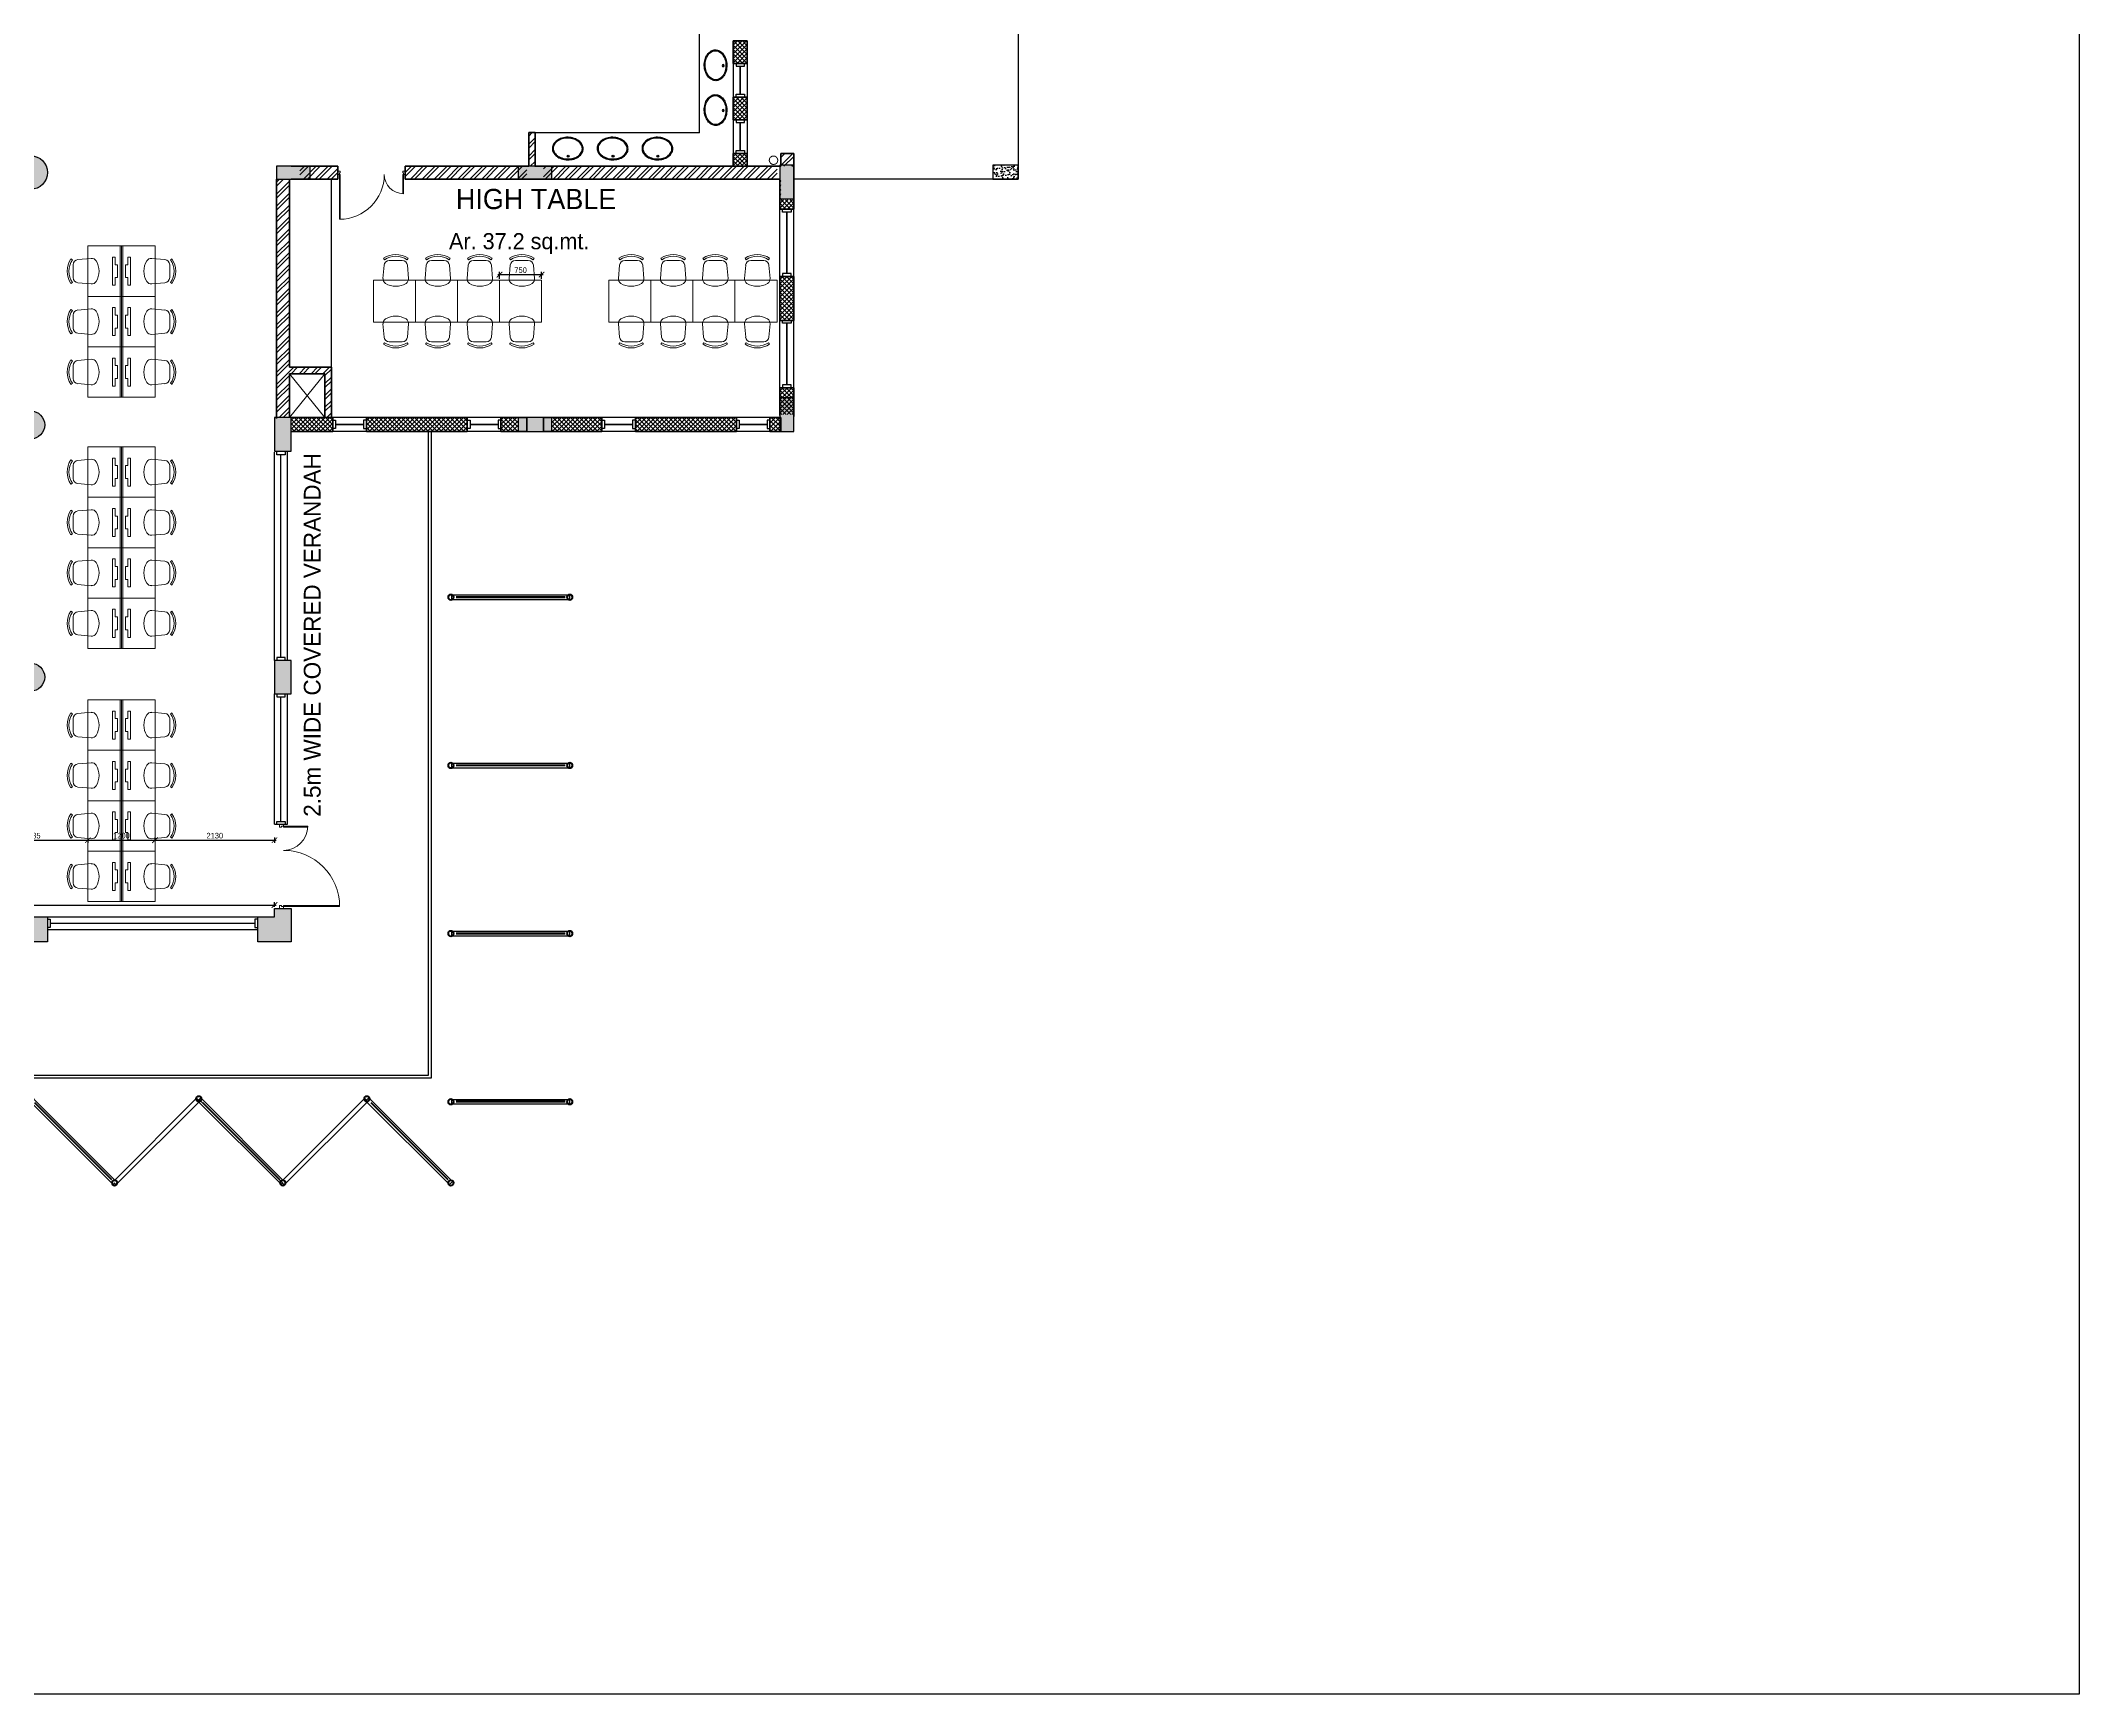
# Model space of a CAD drawing. Header units: millimetres. Extents: x -276609 to 1081398, y -453808 to 472098.
# Drawn here: x 70005 to 106372, y -84802 to -55300 of the extents above; entities that cross this region are included whole.
import ezdxf

# ---------------------------------------------------------------- set-up
doc = ezdxf.new("R2010")
doc.units = ezdxf.units.MM
doc.header["$MEASUREMENT"] = 0
doc.linetypes.add('ACAD_ISO10W100', pattern=[18, 12, -3, 0, -3])
doc.linetypes.add('HIDDEN', pattern=[0.375, 0.25, -0.125])
for name, color, linetype, lineweight in [('A-BEAM-1-8', 8, 'HIDDEN', 9), ('A-Detail Lines', 241, 'Continuous', 25), ('A-Door', 4, 'Continuous', 9), ('A-DOOR-1-2', 3, 'Continuous', 5), ('A-Wall Sec', 1, 'Continuous', 20), ('A-WIN', 5, 'Continuous', 25), ('frntr', 42, 'Continuous', 13), ('PLUMBING', 3, 'ACAD_ISO10W100', 18), ('S-Concrete', 40, 'Continuous', 25), ('SHADE SCREEN', 171, 'Continuous', 15)]:
    doc.layers.add(name, color=color, linetype=linetype, lineweight=lineweight)
for name, color, linetype in [('A-Elevation', 4, 'Continuous'), ('A-Railing', 4, 'Continuous'), ('A-Sanitory', 181, 'Continuous'), ('A-Wall Patt', 8, 'Continuous'), ('A-Window', 4, 'Continuous'), ('AREA', 7, 'Continuous'), ('Dimension', 7, 'Continuous'), ('S-Conc Patt', 9, 'Continuous'), ('SHADING COLUMNS', 210, 'Continuous'), ('text', 252, 'Continuous')]:
    doc.layers.add(name, color=color, linetype=linetype)
doc.layers.add('I-Furniture', color=7, linetype='Continuous', lineweight=20, true_color=0xb35900)
doc.styles.get("Standard").update_dxf_attribs({"font": ''})
doc.styles.get('Standard').set_extended_font_data('Gill Sans MT')
doc.dimstyles.new('IIITD_WD_M @ 100', dxfattribs={"dimscale": 100, "dimtxt": 1, "dimasz": 1, "dimexe": 0.5, "dimexo": 0.25, "dimgap": 0.3, "dimtad": 1, "dimdec": 0, "dimrnd": 1, "dimzin": 0, "dimdsep": 46, "dimtxsty": 'Standard', "dimblk": 'ARCHTICK', "dimcen": 0.2, "dimdle": 0.3, "dimclrd": 256, "dimclre": 256, "dimclrt": 256, "dimadec": 0, "dimazin": 0, "dimtfac": 1, "dimtdec": 0, "dimtofl": 0, "dimtmove": 0, "dimatfit": 0, "dimfxl": 0.5, "dimfxlon": 1, "dimtolj": 1, "dimtzin": 0, "dimlwd": -1, "dimlwe": -1, "dimarcsym": 0})
pattern_1 = [(45, (-428981.34, -139722.53), (-106.066017, 106.066017), []), (45, (-428910.63, -139722.53), (-106.066017, 106.066017), [])]

# ---------------------------------------------------------------- blocks, each defined once
blk = doc.blocks.new('Round Bar - 3_-44-4 First Floor Lvl')
at = {"layer": 'A-WIN'}
for p, q in [((-1035, -37), (-1035, 25)), ((1026, 38), (-1023, 38)), ((1026, 38), (-1023, 38)), ((1027, 38), (1026, 38)), ((1027, 38), (1026, 38)), ((1064, 38), (1038, 38)), ((1064, 38), (1038, 38)), ((1064, 38), (1064, -3)), ((-1027, -38), (-1026, -38)), ((-1027, -38), (-1026, -38)), ((-1026, -38), (1023, -38)), ((-1026, -38), (1023, -38))]:
    blk.add_line(p, q, dxfattribs=at)
blk = doc.blocks.new('Round Bar - 3_-159-4 First Floor Lvl')
at = {"layer": 'A-WIN'}
for p, q in [((-1051, -27), (-1051, 38)), ((-1038, 38), (-1051, 38)), ((-1038, 38), (-1051, 38)), ((-1026, 38), (-1027, 38)), ((-1026, 38), (-1027, 38)), ((1023, 38), (-1026, 38)), ((1023, 38), (-1026, 38)), ((1057, 1), (1057, -38)), ((-1023, -38), (1026, -38)), ((-1023, -38), (1026, -38)), ((1026, -38), (1027, -38)), ((1026, -38), (1027, -38)), ((1038, -38), (1057, -38)), ((1038, -38), (1057, -38))]:
    blk.add_line(p, q, dxfattribs=at)
blk = doc.blocks.new('Round Bar - 3_-160-4 First Floor Lvl')
at = {"layer": 'A-WIN'}
for p, q in [((-1051, -27), (-1051, 38)), ((-1038, 38), (-1051, 38)), ((-1038, 38), (-1051, 38)), ((-1026, 38), (-1027, 38)), ((-1026, 38), (-1027, 38)), ((1026, 38), (-1026, 38)), ((1026, 38), (-1026, 38)), ((1028, 38), (1026, 38)), ((1028, 38), (1026, 38)), ((1057, 38), (1038, 38)), ((1057, 38), (1038, 38)), ((1057, -38), (1057, 38)), ((-1023, -38), (1026, -38)), ((-1023, -38), (1026, -38)), ((1026, -38), (1027, -38)), ((1026, -38), (1027, -38)), ((1038, -38), (1057, -38)), ((1038, -38), (1057, -38))]:
    blk.add_line(p, q, dxfattribs=at)
blk = doc.blocks.new('Round Bar - 3_-171-4 First Floor Lvl')
at = {"layer": 'A-WIN'}
for p, q in [((-1051, 38), (-1051, -38)), ((-1038, 38), (-1051, 38)), ((-1038, 38), (-1051, 38)), ((-1026, 38), (-1027, 38)), ((-1026, 38), (-1027, 38)), ((1026, 38), (-1026, 38)), ((1026, 38), (-1026, 38)), ((1028, 38), (1026, 38)), ((1028, 38), (1026, 38)), ((1057, 38), (1038, 38)), ((1057, 38), (1038, 38)), ((1057, -38), (1057, 38)), ((-1051, -38), (-1038, -38)), ((-1051, -38), (-1038, -38)), ((-1028, -38), (-1026, -38)), ((-1028, -38), (-1026, -38)), ((-1026, -38), (1026, -38)), ((-1026, -38), (1026, -38)), ((1026, -38), (1027, -38)), ((1026, -38), (1027, -38)), ((1038, -38), (1057, -38)), ((1038, -38), (1057, -38))]:
    blk.add_line(p, q, dxfattribs=at)
blk = doc.blocks.new('basin2')
for points in [[(278, -206, 0.12976), (261, -133, 0.106426), (201, -63, 0.084431), (116, -18, 0.073534), (7, 0, 0.073534), (-102, -14, 0.084431), (-188, -55, 0.106426), (-251, -122, 0.12976), (-272, -195, 0.12976), (-254, -269, 0.106426), (-194, -339, 0.084431), (-109, -383, 0.073534), (-1, -402, 0.073534), (108, -388, 0.084431), (195, -347, 0.106426), (258, -279, 0.12976)], [(263, -201, 0.119977), (247, -140, 0.106426), (192, -75, 0.084431), (111, -33, 0.073534), (7, -15, 0.073534), (-97, -28, 0.084431), (-180, -67, 0.106426), (-238, -130, 0.12976), (-257, -196, 0.009633), (-257, -201, 0.119977), (-240, -262, 0.106426), (-185, -327, 0.084431), (-104, -369, 0.073534), (0, -387, 0.073534), (104, -373, 0.084431), (187, -334, 0.106426), (245, -272, 0.12976), (263, -206, 0.009633)]]:
    blk.add_lwpolyline(points, format="xyb", close=True)
for radius in [17.8, 12.2]:
    blk.add_circle((-4, -64), radius)
blk = doc.blocks.new('w8')
at = {"layer": 'A-Window', "color": 2, "lineweight": 30}
blk.add_line((484324, 139289), (484324, 142939), dxfattribs=at)
at = {"layer": 'A-Window'}
for points in [[(484209, 139239), (484209, 142989)], [(484399, 142989), (484399, 142939), (484249, 142939), (484249, 142989)], [(484439, 139239), (484439, 142989)], [(484399, 139239), (484399, 139289), (484249, 139289), (484249, 139239)]]:
    blk.add_lwpolyline(points, dxfattribs=at)
blk = doc.blocks.new('din w1')
at = {"layer": 'A-Window', "color": 2, "lineweight": 60}
blk.add_line((476279, 163779), (476779, 163779), dxfattribs=at)
at = {"layer": 'A-Window'}
for points in [[(476229, 163904), (476829, 163904)], [(476229, 163704), (476279, 163704), (476279, 163854), (476229, 163854)], [(476229, 163654), (476829, 163654)], [(476829, 163704), (476779, 163704), (476779, 163854), (476829, 163854)]]:
    blk.add_lwpolyline(points, dxfattribs=at)
blk = doc.blocks.new('din w4')
at = {"layer": 'A-Window', "color": 2, "lineweight": 60}
blk.add_line((516605, 148504), (516605, 149604), dxfattribs=at)
at = {"layer": 'A-Window'}
for points in [[(516480, 148454), (516480, 149654)], [(516680, 149654), (516680, 149604), (516530, 149604), (516530, 149654)], [(516730, 148454), (516730, 149654)], [(516680, 148454), (516680, 148504), (516530, 148504), (516530, 148454)]]:
    blk.add_lwpolyline(points, dxfattribs=at)
blk = doc.blocks.new('din v1')
at = {"layer": 'A-Window', "color": 2, "lineweight": 60}
blk.add_line((474051, 158052), (474051, 157552), dxfattribs=at)
at = {"layer": 'A-Window'}
for points in [[(473926, 158102), (473926, 157502)], [(473976, 158102), (473976, 158052), (474126, 158052), (474126, 158102)], [(474176, 158102), (474176, 157502)], [(473976, 157502), (473976, 157552), (474126, 157552), (474126, 157502)]]:
    blk.add_lwpolyline(points, dxfattribs=at)
blk = doc.blocks.new('Big Door Garbage')
at = {"layer": 'A-Door', "color": 5, "lineweight": 18}
for p, q in [((-12550, 128778), (-12500, 128778)), ((-12550, 128703), (-12550, 128778)), ((-12500, 128778), (-12500, 128738)), ((-11100, 128778), (-11100, 128738)), ((-11050, 128778), (-11100, 128778)), ((-11050, 128703), (-11050, 128778)), ((-12550, 128703), (-12515, 128703)), ((-12515, 128738), (-12500, 128738)), ((-12515, 128703), (-12515, 128738)), ((-12515, 128703), (-12515, 128273)), ((-12499, 128703), (-12515, 128703)), ((-12499, 128703), (-12499, 128273)), ((-11101, 128703), (-11101, 127703)), ((-11101, 128703), (-11085, 128703)), ((-11085, 128738), (-11100, 128738)), ((-11085, 128703), (-11085, 128738)), ((-11050, 128703), (-11085, 128703)), ((-11085, 128703), (-11085, 127703))]:
    blk.add_line(p, q, dxfattribs=at)
at = {"layer": 'A-Door', "lineweight": 18}
for centre, radius, start, end in [((-12515, 128703), 430, 270, 0), ((-11085, 128703), 1000, 180, 270)]:
    blk.add_arc(centre, radius, start, end, dxfattribs=at)
blk = doc.blocks.new('ergrthyjty')
at = {"layer": 'S-Conc Patt'}
for points in [[(499106, 82072, 1), (498506, 82072, 1)], [(512421, 82203), (512171, 82203), (512171, 81603), (512421, 81603)], [(503191, 82183), (503191, 81953), (503791, 81953), (503791, 82183)], [(507506, 82183), (507506, 81953), (508106, 81953), (508106, 82183)], [(512421, 78053), (512171, 78053), (512171, 77453), (512421, 77453)], [(499056, 77568, 1), (498556, 77568, 1)], [(503456, 77703), (503156, 77703), (503156, 77103), (503456, 77103)], [(507506, 77703), (507506, 77453), (508106, 77453), (508106, 77703)], [(499056, 73068, 1), (498556, 73068, 1)], [(503456, 73368), (503156, 73368), (503156, 72768), (503456, 72768)], [(499106, 68343), (499106, 68793), (498506, 68793), (498506, 68343)], [(503456, 68943), (503156, 68943), (503156, 68793), (502856, 68793), (502856, 68343), (503456, 68343)]]:
    blk.add_hatch(color=8, dxfattribs=at).paths.add_polyline_path(points)
h = blk.add_hatch(dxfattribs=at)
h.set_pattern_fill('AR-CONC', color=8, scale=20, style=0)
h.set_pattern_definition([(50, (-806698.31, 1146868.39), (143.4520365, -12.550427), [15, -165]), (355, (-806698.31, 1146868.39), (-27.750267, 150.438427), [12, -132]), (100.4514, (-806686.35, 1146867.34), (115.701876, 137.887908), [12.748038, -140.228422]), (46.1842, (-806698.3, 1146908.39), (213.44821, -33.103803), [22.5, -247.5]), (96.6356, (-806680.52, 1146905.63), (186.93254, 194.823574), [19.122058, -210.3426]), (351.1842, (-806698.3, 1146908.4), (186.93239, 194.82372), [18, -198]), (21, (-806678.31, 1146898.39), (119.3814104, -80.523778), [15, -165]), (326, (-806678.31, 1146898.39), (48.663066, 145.030009), [12, -132]), (71.4514, (-806668.36, 1146891.68), (168.044526, 64.506099), [12.748038, -140.228422]), (37.5, (-806698.31, 1146868.39), (2.431971, 66.5787708), [0, -130.4, 0, -134, 0, -132.5]), (7.5, (-806698.31, 1146868.39), (52.6139075, 78.8823424), [0, -76.4, 0, -127.4, 0, -50.5]), (327.5, (-806742.91, 1146868.39), (106.7644872, -4.5109743), [0, -50, 0, -156, 0, -207]), (317.5, (-806762.91, 1146868.39), (116.637234, 20.0209965), [0, -65, 0, -103.6, 0, -147])])
h.paths.add_polyline_path([(515971, 82203), (515971, 81953), (516421, 81953), (516421, 82203)])
at = {"layer": 'S-Concrete'}
for points in [[(512421, 82203), (512171, 82203), (512171, 81603), (512421, 81603)], [(515971, 82203), (515971, 81953), (516421, 81953), (516421, 82203)], [(503191, 82183), (503191, 81953), (503791, 81953), (503791, 82183)], [(507506, 82183), (507506, 81953), (508106, 81953), (508106, 82183)], [(512421, 78053), (512171, 78053), (512171, 77453), (512421, 77453)], [(503456, 77703), (503156, 77703), (503156, 77103), (503456, 77103)], [(507506, 77703), (507506, 77453), (508106, 77453), (508106, 77703)], [(503456, 73368), (503156, 73368), (503156, 72768), (503456, 72768)], [(499106, 68793), (499106, 68343), (498506, 68343), (498506, 68793)], [(502856, 68793), (503156, 68793), (503156, 68943), (503456, 68943), (503456, 68343), (502856, 68343)]]:
    blk.add_lwpolyline(points, close=True, dxfattribs=at)
for centre, radius in [((498806, 82072), 300), ((498806, 77568), 250), ((498806, 73068), 250)]:
    blk.add_circle(centre, radius, dxfattribs=at)
blk = doc.blocks.new('Pipe-Column - Pipe3-1_2STD-50-2 GL')
at = {"layer": 'S-Concrete', "lineweight": 35}
for radius, start, end in [(50.8, 0, 180), (45.1, 0, 180), (45.1, 180, 0), (50.8, 180, 360)]:
    blk.add_arc((0, 0), radius, start, end, dxfattribs=at)
blk = doc.blocks.new('Pipe-Column - Pipe3-1_2STD-48-2 GL')
at = {"layer": 'S-Concrete', "lineweight": 35}
for radius, start, end in [(50.8, 0, 180), (50.8, 180, 360), (45.1, 360, 180), (45.1, 180, 360)]:
    blk.add_arc((0, 0), radius, start, end, dxfattribs=at)
blk = doc.blocks.new('Pipe-Column - Pipe3-1_2STD-49-2 GL')
at = {"layer": 'S-Concrete', "lineweight": 35}
for radius, start, end in [(50.8, 0, 180), (50.8, 180, 360), (45.1, 360, 180), (45.1, 180, 360)]:
    blk.add_arc((0, 0), radius, start, end, dxfattribs=at)
blk = doc.blocks.new('TRGHT4')
at = {"layer": 'SHADING COLUMNS'}
for name, p, rotation in [('Pipe-Column - Pipe3-1_2STD-48-2 GL', (397060, -137137), 135.0000000004137), ('Pipe-Column - Pipe3-1_2STD-48-2 GL', (399181, -137137), 135.0000000004137), ('Pipe-Column - Pipe3-1_2STD-50-2 GL', (427680, -137137), 44.9999999995862), ('Pipe-Column - Pipe3-1_2STD-50-2 GL', (429801, -137137), 44.9999999995862), ('Pipe-Column - Pipe3-1_2STD-48-2 GL', (397060, -140137), 135.0000000004137), ('Pipe-Column - Pipe3-1_2STD-48-2 GL', (399181, -140137), 135.0000000004137), ('Pipe-Column - Pipe3-1_2STD-50-2 GL', (427680, -140137), 44.9999999995862), ('Pipe-Column - Pipe3-1_2STD-50-2 GL', (429801, -140137), 44.9999999995862), ('Pipe-Column - Pipe3-1_2STD-48-2 GL', (397060, -143137), 135.0000000004137), ('Pipe-Column - Pipe3-1_2STD-48-2 GL', (399181, -143137), 135.0000000004137), ('Pipe-Column - Pipe3-1_2STD-50-2 GL', (427680, -143137), 44.9999999995862), ('Pipe-Column - Pipe3-1_2STD-50-2 GL', (429801, -143137), 44.9999999995862), ('Pipe-Column - Pipe3-1_2STD-48-2 GL', (397060, -146087), 135.0000000004137), ('Pipe-Column - Pipe3-1_2STD-49-2 GL', (399181, -146087), 135.0000000004137), ('Pipe-Column - Pipe3-1_2STD-50-2 GL', (427680, -146137), 44.9999999995862), ('Pipe-Column - Pipe3-1_2STD-50-2 GL', (429801, -146137), 44.9999999995862)]:
    blk.add_blockref(name, p, dxfattribs=dict(at, rotation=rotation))
for p in [(402181, -146087), (405181, -146087), (408181, -146087), (411181, -146087), (414181, -146087), (417181, -146087), (420181, -146087), (423181, -146087), (426181, -146087), (400681, -147587), (403681, -147587), (406681, -147587), (409681, -147587), (412681, -147587), (415681, -147587), (418681, -147587), (421681, -147587), (424681, -147587), (427681, -147587)]:
    blk.add_blockref('Pipe-Column - Pipe3-1_2STD-50-2 GL', p, dxfattribs=at)
blk = doc.blocks.new('chair1')
at = {"layer": 'I-Furniture'}
for p, q in [((-320, 228), (-84, 207)), ((1, 115), (1, -115)), ((16, 201), (42, 219)), ((-320, -228), (-84, -207)), ((16, -201), (42, -219))]:
    blk.add_line(p, q, dxfattribs=at)
for centre, radius, start, end in [((-108, 0), 351, 148.407, 211.593), ((-328, 135), 92.9, 85.0303, 148.407), ((-92, 115), 92.9, 0, 85.0303), ((-278, 0), 356, 325.6197, 34.3803), ((-278, 0), 387, 325.6197, 34.3803), ((-328, -135), 92.9, 211.593, 274.9697), ((-92, -115), 92.9, 274.9697, 0)]:
    blk.add_arc(centre, radius, start, end, dxfattribs=at)
blk = doc.blocks.new('_ArchTick')
at = {"color": 0, "linetype": 'ByBlock', "const_width": 0.15}
blk.add_lwpolyline([(-0.5, -0.5), (0.5, 0.5)], dxfattribs=at)
blk = doc.blocks.new('*D480')
at = {"layer": 'A-Detail Lines', "transparency": 16777216}
for p, q in [((78160, -59473), (78970, -59473)), ((78190, -59547), (78190, -59423)), ((78940, -59547), (78940, -59423))]:
    blk.add_line(p, q, dxfattribs=at)
at = {"layer": 'A-Detail Lines', "transparency": 16777216, "xscale": 100, "yscale": 100, "zscale": 100, "rotation": 180}
blk.add_blockref('_ArchTick', (78190, -59473), dxfattribs=at)
at = {"layer": 'A-Detail Lines', "transparency": 16777216, "xscale": 100, "yscale": 100, "zscale": 100}
blk.add_blockref('_ArchTick', (78940, -59473), dxfattribs=at)
at = {"layer": 'A-Detail Lines', "transparency": 16777216, "insert": (78565, -59393), "char_height": 100, "attachment_point": 5}
blk.add_mtext('\\A1;750', dxfattribs=at)
blk = doc.blocks.new('lib')
at = {"layer": 'frntr'}
for points in [[(-13156, -13242), (-13156, -12342), (-12556, -12342), (-12556, -13242)], [(-13156, -12342), (-13134, -12342), (-13134, -13242), (-13156, -13242)], [(-13043, -12677), (-13085, -12677), (-13085, -12907), (-13043, -12907), (-13043, -13042), (-12993, -13042), (-12993, -12542), (-13043, -12542)]]:
    blk.add_lwpolyline(points, close=True, dxfattribs=at)
at = {"layer": 'frntr', "xscale": -1, "rotation": 180}
blk.add_blockref('chair1', (-12296, -12792), dxfattribs=at)
blk = doc.blocks.new('*D498')
at = {"layer": 'A-Detail Lines', "transparency": 16777216}
for p, q in [((68829, -69563), (70874, -69563)), ((68859, -69563), (68859, -69513)), ((70844, -69563), (70844, -69613))]:
    blk.add_line(p, q, dxfattribs=at)
at = {"layer": 'A-Detail Lines', "transparency": 16777216, "xscale": 100, "yscale": 100, "zscale": 100, "rotation": 180}
blk.add_blockref('_ArchTick', (68859, -69563), dxfattribs=at)
at = {"layer": 'A-Detail Lines', "transparency": 16777216, "xscale": 100, "yscale": 100, "zscale": 100}
blk.add_blockref('_ArchTick', (70844, -69563), dxfattribs=at)
at = {"layer": 'A-Detail Lines', "transparency": 16777216, "insert": (69852, -69483), "char_height": 100, "attachment_point": 5}
blk.add_mtext('\\A1;1985', dxfattribs=at)
blk = doc.blocks.new('*D499')
at = {"layer": 'A-Detail Lines', "transparency": 16777216}
for p, q in [((70814, -69563), (72074, -69563)), ((70844, -69563), (70844, -69613)), ((72044, -69563), (72044, -69513))]:
    blk.add_line(p, q, dxfattribs=at)
at = {"layer": 'A-Detail Lines', "transparency": 16777216, "xscale": 100, "yscale": 100, "zscale": 100, "rotation": 180}
blk.add_blockref('_ArchTick', (70844, -69563), dxfattribs=at)
at = {"layer": 'A-Detail Lines', "transparency": 16777216, "xscale": 100, "yscale": 100, "zscale": 100}
blk.add_blockref('_ArchTick', (72044, -69563), dxfattribs=at)
at = {"layer": 'A-Detail Lines', "transparency": 16777216, "insert": (71444, -69483), "char_height": 100, "attachment_point": 5}
blk.add_mtext('\\A1;1200', dxfattribs=at)
blk = doc.blocks.new('*D500')
at = {"layer": 'A-Detail Lines', "transparency": 16777216}
for p, q in [((72014, -69563), (74205, -69563)), ((72044, -69563), (72044, -69513)), ((74175, -69513), (74175, -69613))]:
    blk.add_line(p, q, dxfattribs=at)
at = {"layer": 'A-Detail Lines', "transparency": 16777216, "xscale": 100, "yscale": 100, "zscale": 100, "rotation": 180}
blk.add_blockref('_ArchTick', (72044, -69563), dxfattribs=at)
at = {"layer": 'A-Detail Lines', "transparency": 16777216, "xscale": 100, "yscale": 100, "zscale": 100}
blk.add_blockref('_ArchTick', (74175, -69563), dxfattribs=at)
at = {"layer": 'A-Detail Lines', "transparency": 16777216, "insert": (73110, -69483), "char_height": 100, "attachment_point": 5}
blk.add_mtext('\\A1;2130', dxfattribs=at)
blk = doc.blocks.new('*D504')
at = {"layer": 'A-Detail Lines', "transparency": 16777216}
for p, q in [((65045, -70721), (74205, -70721)), ((65075, -70715), (65075, -70771)), ((74175, -70755), (74175, -70671))]:
    blk.add_line(p, q, dxfattribs=at)
at = {"layer": 'A-Detail Lines', "transparency": 16777216, "xscale": 100, "yscale": 100, "zscale": 100, "rotation": 180}
blk.add_blockref('_ArchTick', (65075, -70721), dxfattribs=at)
at = {"layer": 'A-Detail Lines', "transparency": 16777216, "xscale": 100, "yscale": 100, "zscale": 100}
blk.add_blockref('_ArchTick', (74175, -70721), dxfattribs=at)
at = {"layer": 'A-Detail Lines', "transparency": 16777216, "insert": (69625, -70641), "char_height": 100, "attachment_point": 5}
blk.add_mtext('\\A1;9100', dxfattribs=at)

msp = doc.modelspace()

# ---------------------------------------------------------------- hatches: boundary and pattern name
at = {"layer": 'A-Wall Patt'}
h = msp.add_hatch(dxfattribs=at)
h.set_pattern_fill('ANSI37', color=256, scale=450, angle=360, style=0)
h.set_pattern_definition([(45, (-434831.404, -140931.825), (-39.7747564, 39.7747564), []), (135, (-434831.404, -140931.825), (-39.7747564, -39.7747564), [])])
h.paths.add_polyline_path([(78524.9, -62019.8), (78214.1, -62019.8), (78214.1, -62269.8), (78524.9, -62269.8)])
h.paths.add_polyline_path([(77614.1, -62019.8), (75814.1, -62019.8), (75814.1, -62269.8), (77614.1, -62269.8)])
h.paths.add_polyline_path([(75214.1, -62019.8), (74474.9, -62019.8), (74474.9, -62269.8), (75214.1, -62269.8)])
h.paths.add_polyline_path([(82609.9, -54469.8), (82359.9, -54469.8), (82359.9, -54699.8), (82609.9, -54699.8)])
h.paths.add_polyline_path([(82609.9, -55299.8), (82359.9, -55299.8), (82359.9, -55704.8), (82609.9, -55704.8)])
h.paths.add_polyline_path([(82609.9, -56304.8), (82359.9, -56304.8), (82359.9, -56709.8), (82609.9, -56709.8)])
h.paths.add_polyline_path([(82609.9, -57309.8), (82359.9, -57309.8), (82359.9, -57539.8), (82609.9, -57539.8)])
h.paths.add_polyline_path([(83439.9, -59504.8), (83189.9, -59504.8), (83189.9, -60289.8), (83439.9, -60289.8)])
h.paths.add_polyline_path([(83439.9, -61489.8), (83189.9, -61489.8), (83189.9, -61969.8), (83439.9, -61969.8)])
h.paths.add_polyline_path([(80014.1, -62019.8), (79124.9, -62019.8), (79124.9, -62269.8), (80014.1, -62269.8)])
h.paths.add_polyline_path([(83209.9, -58139.8), (83209.9, -57769.8), (83189.9, -57769.8), (83189.9, -58304.8), (83439.9, -58304.8), (83439.9, -58139.8)])
h.paths.add_polyline_path([(83014.1, -62019.8), (83014.1, -62269.8), (83189.9, -62269.8), (83189.9, -62019.8)])
h.paths.add_polyline_path([(82414.1, -62269.8), (82414.1, -62019.8), (80614.1, -62019.8), (80614.1, -62269.8)])
h = msp.add_hatch(dxfattribs=at)
h.set_pattern_fill('ANSI32', color=256, scale=400, style=0)
h.set_pattern_definition(pattern_1)
h.paths.add_polyline_path([(78824.9, -57539.8), (78824.9, -56939.2), (78709.9, -56939.2), (78709.9, -57539.8)])
h = msp.add_hatch(dxfattribs=at)
h.set_pattern_fill('ANSI32', color=256, scale=400, style=0)
h.set_pattern_definition(pattern_1)
h.paths.add_polyline_path([(83439.9, -57309.8), (83324.9, -57309.8), (83324.9, -57539.8), (83439.9, -57539.8)])
h.paths.add_polyline_path([(83324.9, -57309.8), (83209.9, -57309.8), (83209.9, -57539.8), (83324.9, -57539.8)])
h.paths.add_polyline_path([(83139.9, -57539.8), (78974.9, -57539.8), (78974.9, -57769.8), (83139.9, -57769.8)])
h = msp.add_hatch(dxfattribs=at)
h.set_pattern_fill('ANSI32', color=256, scale=400, style=0)
h.set_pattern_definition(pattern_1)
h.paths.add_polyline_path([(74439.9, -57769.8), (74209.9, -57769.8), (74209.9, -62019.8), (74439.9, -62019.8), (74439.9, -61239.8), (75074.9, -61239.8), (75074.9, -62019.8), (75189.9, -62019.8), (75189.9, -61124.8), (74439.9, -61124.8)])
h = msp.add_hatch(dxfattribs=at)
h.set_pattern_fill('ANSI32', color=256, scale=400, style=0)
h.set_pattern_definition(pattern_1)
h.paths.add_polyline_path([(74624.9, -57539.8), (74624.9, -57769.8), (75304.9, -57769.8), (75304.9, -57539.8)])
h = msp.add_hatch(dxfattribs=at)
h.set_pattern_fill('ANSI32', color=256, scale=400, style=0)
h.set_pattern_definition(pattern_1)
h.paths.add_polyline_path([(78674.9, -57539.8), (76504.9, -57539.8), (76504.9, -57769.8), (78674.9, -57769.8)])

# ---------------------------------------------------------------- linework, layer by layer
at = {"layer": 'A-BEAM-1-8', "linetype": 'Continuous', "ltscale": 500}
for p, q in [((75074.9, -61239.8), (74439.9, -62019.8)), ((75074.9, -62019.8), (74439.9, -61239.8))]:
    msp.add_line(p, q, dxfattribs=at)
at = {"layer": 'A-Elevation'}
for p, q in [((81759.9, -56939.8), (81759.9, -54469.8)), ((81759.9, -56939.8), (78824.9, -56939.8)), ((75189.9, -61124.8), (75189.9, -57769.8)), ((74439.9, -61439.8), (74439.9, -62019.8))]:
    msp.add_line(p, q, dxfattribs=at)
at = {"layer": 'A-Railing'}
for p, q in [((76924.9, -73754.8), (76924.9, -62269.8)), ((76974.9, -73804.8), (76974.9, -62269.8)), ((49124.9, -73804.8), (76974.9, -73804.8)), ((49174.9, -73754.8), (76924.9, -73754.8))]:
    msp.add_line(p, q, dxfattribs=at)
at = {"layer": 'A-Wall Patt'}
msp.add_lwpolyline([(83439.9, -54239.8), (87439.9, -54239.8), (87439.9, -57769.8), (83439.9, -57769.8)], dxfattribs=at)
at = {"layer": 'A-Wall Sec', "lineweight": 35}
for p, q in [((82359.9, -55704.8), (82359.9, -55299.8)), ((82609.9, -55299.8), (82359.9, -55299.8)), ((82609.9, -55299.8), (82609.9, -55704.8)), ((82609.9, -55704.8), (82359.9, -55704.8)), ((82359.9, -56709.8), (82359.9, -56304.8)), ((82359.9, -56304.8), (82609.9, -56304.8)), ((82609.9, -56304.8), (82609.9, -56709.8)), ((82609.9, -56709.8), (82359.9, -56709.8)), ((78709.9, -57539.8), (78709.9, -56939.2)), ((78709.9, -56939.2), (78824.9, -56939.2)), ((78824.9, -56939.2), (78824.9, -57539.8)), ((82359.9, -57539.8), (82359.9, -57309.8)), ((82359.9, -57309.8), (82609.9, -57309.8)), ((82609.9, -57309.8), (82609.9, -57539.8)), ((83439.9, -57309.8), (83209.9, -57309.8)), ((83209.9, -57309.8), (83209.9, -57539.8)), ((83439.9, -58304.8), (83439.9, -57309.8)), ((74209.9, -62039.8), (74209.9, -57769.8)), ((74439.9, -61124.8), (74439.9, -57769.8)), ((75304.9, -57539.8), (74474.9, -57539.8)), ((74474.9, -57769.8), (75304.9, -57769.8)), ((75304.9, -57769.8), (75304.9, -57539.8)), ((78709.9, -57539.8), (76504.9, -57539.8)), ((76504.9, -57769.8), (76504.9, -57539.8)), ((76504.9, -57769.8), (83189.9, -57769.8)), ((83209.9, -57539.8), (78824.9, -57539.8)), ((83189.9, -57769.8), (83189.9, -58304.8)), ((83189.9, -58304.8), (83439.9, -58304.8)), ((83189.9, -59504.8), (83189.9, -60289.8)), ((83439.9, -59504.8), (83189.9, -59504.8)), ((83439.9, -60289.8), (83439.9, -59504.8)), ((83189.9, -60289.8), (83439.9, -60289.8)), ((75189.9, -61124.8), (74439.9, -61124.8)), ((75074.9, -61239.8), (74439.9, -61239.8)), ((74439.9, -62019.8), (74439.9, -61239.8)), ((75074.9, -62019.8), (75074.9, -61239.8)), ((75189.9, -62019.8), (75189.9, -61124.8)), ((83189.9, -61489.8), (83189.9, -61984.8)), ((83439.9, -61489.8), (83189.9, -61489.8)), ((83439.9, -62004.8), (83439.9, -61489.8)), ((75214.1, -62019.8), (74474.9, -62019.8)), ((75214.1, -62269.8), (75214.1, -62019.8)), ((77614.1, -62019.8), (75814.1, -62019.8)), ((75814.1, -62019.8), (75814.1, -62269.8)), ((77614.1, -62269.8), (77614.1, -62019.8)), ((78674.9, -62019.8), (78214.1, -62019.8)), ((78214.1, -62019.8), (78214.1, -62269.8)), ((78674.9, -62269.8), (78674.9, -62019.8)), ((78974.9, -62019.8), (78974.9, -62269.8)), ((80014.1, -62019.8), (78974.9, -62019.8)), ((80014.1, -62269.8), (80014.1, -62019.8)), ((82414.1, -62019.8), (80614.1, -62019.8)), ((80614.1, -62019.8), (80614.1, -62269.8)), ((82414.1, -62269.8), (82414.1, -62019.8)), ((83209.9, -62019.8), (83014.1, -62019.8)), ((83014.1, -62019.8), (83014.1, -62269.8)), ((83209.9, -62269.8), (83209.9, -62019.8)), ((74474.9, -62269.8), (75214.1, -62269.8)), ((75814.1, -62269.8), (77614.1, -62269.8)), ((78214.1, -62269.8), (78674.9, -62269.8)), ((78974.9, -62269.8), (80014.1, -62269.8)), ((80614.1, -62269.8), (82414.1, -62269.8)), ((83014.1, -62269.8), (83209.9, -62269.8))]:
    msp.add_line(p, q, dxfattribs=at)
at = {"layer": 'A-Window', "color": 2, "lineweight": 30}
for p, q in [((74289.9, -66304.8), (74289.9, -62689.8)), ((74289.9, -69229.8), (74289.9, -67004.8))]:
    msp.add_line(p, q, dxfattribs=at)
at = {"layer": 'A-Window'}
for points in [[(74174.9, -66354.8), (74174.9, -62639.8)], [(74364.9, -62639.8), (74364.9, -62689.8), (74214.9, -62689.8), (74214.9, -62639.8)], [(74404.9, -66354.8), (74404.9, -62639.8)], [(74364.9, -66354.8), (74364.9, -66304.8), (74214.9, -66304.8), (74214.9, -66354.8)], [(74174.9, -69279.8), (74174.9, -66954.8)], [(74174.9, -69279.8), (74404.9, -69279.8), (74404.9, -66954.8)], [(74214.9, -66954.8), (74214.9, -67004.8), (74364.9, -67004.8), (74364.9, -66954.8)], [(74214.9, -69279.8), (74214.9, -69229.8), (74364.9, -69229.8), (74364.9, -69279.8)]]:
    msp.add_lwpolyline(points, dxfattribs=at)
at = {"layer": 'Dimension'}
msp.add_line((83189.9, -61489.8), (83189.9, -59567), dxfattribs=at)
msp.add_lwpolyline([(22372, -84801.6), (22372, -25401.6), (106372, -25401.6), (106372, -84801.6)], close=True, dxfattribs=at)
at = {"layer": 'I-Furniture'}
for points in [[(75939.9, -60321.6), (76689.9, -60321.6), (76689.9, -59571.6), (75939.9, -59571.6)], [(76689.9, -60321.6), (77439.9, -60321.6), (77439.9, -59571.6), (76689.9, -59571.6)], [(77439.9, -60321.6), (78189.9, -60321.6), (78189.9, -59571.6), (77439.9, -59571.6)], [(78189.9, -60321.6), (78939.9, -60321.6), (78939.9, -59571.6), (78189.9, -59571.6)], [(80139.9, -60321.6), (80889.9, -60321.6), (80889.9, -59571.6), (80139.9, -59571.6)], [(80889.9, -60321.6), (81639.9, -60321.6), (81639.9, -59571.6), (80889.9, -59571.6)], [(81639.9, -60321.6), (82389.9, -60321.6), (82389.9, -59571.6), (81639.9, -59571.6)], [(82389.9, -60321.6), (83139.9, -60321.6), (83139.9, -59571.6), (82389.9, -59571.6)]]:
    msp.add_lwpolyline(points, close=True, dxfattribs=at)
at = {"layer": 'PLUMBING'}
msp.add_circle((83077.4, -57431.5), 75, dxfattribs=at)
at = {"layer": 'SHADE SCREEN', "lineweight": 35}
for p, q in [((79361, -65222.2), (77418.1, -65222.2)), ((77418.1, -65232.2), (79361, -65232.2)), ((79361, -68222.2), (77418.1, -68222.2)), ((77418.1, -68232.2), (79361, -68232.2)), ((79361, -71222.2), (77418.1, -71222.2)), ((77418.1, -71232.2), (79361, -71232.2)), ((72824.9, -74182.2), (74324.9, -75682.2)), ((69891.4, -74248.7), (71265.2, -75622.5)), ((71272.2, -75615.4), (69898.4, -74241.6)), ((72891.4, -74248.7), (74265.2, -75622.5)), ((74272.2, -75615.4), (72898.4, -74241.6)), ((75891.4, -74248.7), (77265.2, -75622.5)), ((77272.2, -75615.4), (75898.4, -74241.6)), ((79361, -74222.2), (77418.1, -74222.2)), ((77418.1, -74232.2), (79361, -74232.2))]:
    msp.add_line(p, q, dxfattribs=at)

# ---------------------------------------------------------------- block references
at = {"layer": 'A-Detail Lines', "xscale": -1, "rotation": 90}
msp.add_blockref('Big Door Garbage', (203040.2, -81829.8), dxfattribs=at)
at = {"layer": 'A-Door', "xscale": -0.8000000000465661, "yscale": 0.7999999999883585, "zscale": 0.8}
msp.add_blockref('Big Door Garbage', (66464.9, -160647.1), dxfattribs=at)
at = {"layer": 'A-DOOR-1-2'}
for p in [(-433289.9, -207959.1), (-433289.9, -209944.1)]:
    msp.add_blockref('din w4', p, dxfattribs=at)
at = {"layer": 'A-Sanitory', "xscale": -1, "rotation": 270}
for p in [(82244, -55739.8), (82244, -56539.2)]:
    msp.add_blockref('basin2', p, dxfattribs=at)
at = {"layer": 'A-Sanitory', "rotation": 180}
for p in [(79410.4, -57424), (80209.8, -57424), (81009.2, -57424)]:
    msp.add_blockref('basin2', p, dxfattribs=at)
at = {"layer": 'A-Window'}
for p in [(-391566.1, -213806.6), (-391566.1, -214811.6)]:
    msp.add_blockref('din v1', p, dxfattribs=at)
at = {"layer": 'A-Window', "rotation": 180}
for p in [(552042.9, 101634.4), (554442.9, 101634.4), (556842.9, 101634.4), (559242.9, 101634.4)]:
    msp.add_blockref('din w1', p, dxfattribs=at)
at = {"layer": 'A-Window', "xscale": -1, "rotation": 270}
msp.add_blockref('w8', (-69114.4, -555368.6), dxfattribs=at)
at = {"layer": 'frntr', "xscale": -1}
for p in [(58288.8, -46619), (58288.8, -47519), (58288.8, -48419), (58288.8, -50202.3), (58288.8, -51102.3), (58288.8, -52002.3), (58288.8, -52902.3), (58288.8, -54718), (58288.8, -55618), (58288.8, -56518), (58288.8, -57418)]:
    msp.add_blockref('lib', p, dxfattribs=at)
at = {"layer": 'frntr'}
for p in [(84600.1, -46619), (84600.1, -47519), (84600.1, -48419), (84600.1, -50202.3), (84600.1, -51102.3), (84600.1, -52002.3), (84600.1, -52902.3), (84600.1, -54718), (84600.1, -55618), (84600.1, -56518), (84600.1, -57418)]:
    msp.add_blockref('lib', p, dxfattribs=at)
at = {"layer": 'I-Furniture', "rotation": 90}
for p in [(76338, -59222.1), (77088, -59222.1), (77838, -59222.1), (78588, -59222.1), (80538, -59222.1), (81288, -59222.1), (82038, -59222.1), (82788, -59222.1)]:
    msp.add_blockref('chair1', p, dxfattribs=at)
at = {"layer": 'I-Furniture', "xscale": -1, "rotation": 90}
for p in [(76338, -60671.1), (77088, -60671.1), (77838, -60671.1), (78588, -60671.1), (80538, -60671.1), (81288, -60671.1), (82038, -60671.1), (82788, -60671.1)]:
    msp.add_blockref('chair1', p, dxfattribs=at)
at = {"layer": 'S-Concrete'}
for name, p in [('ergrthyjty', (-428981.3, -139722.5)), ('TRGHT4', (-350358.2, 71907.3))]:
    msp.add_blockref(name, p, dxfattribs=at)
at = {"layer": 'SHADE SCREEN'}
for p in [(78384.7, -65232.2), (78384.7, -71232.2)]:
    msp.add_blockref('Round Bar - 3_-171-4 First Floor Lvl', p, dxfattribs=at)
at = {"layer": 'SHADE SCREEN', "lineweight": 35}
for p in [(78384.7, -68232.2), (78384.7, -74232.2)]:
    msp.add_blockref('Round Bar - 3_-171-4 First Floor Lvl', p, dxfattribs=at)
at = {"layer": 'SHADE SCREEN', "lineweight": 35, "rotation": 315.0000000005251}
for p in [(70574.9, -74932.2), (73574.9, -74932.2)]:
    msp.add_blockref('Round Bar - 3_-159-4 First Floor Lvl', p, dxfattribs=at)
at = {"layer": 'SHADE SCREEN'}
for name, p, rotation in [('Round Bar - 3_-44-4 First Floor Lvl', (72074.9, -74932.2), 224.9999999994749), ('Round Bar - 3_-44-4 First Floor Lvl', (75074.9, -74932.2), 224.9999999994749), ('Round Bar - 3_-160-4 First Floor Lvl', (76574.9, -74932.2), 315.0000000005251)]:
    msp.add_blockref(name, p, dxfattribs=dict(at, rotation=rotation))

# ---------------------------------------------------------------- texts
at = {"layer": 'AREA', "insert": (77288.4, -58732), "char_height": 288, "width": 6203.897, "attachment_point": 1}
msp.add_mtext('{\\fCentury Gothic|b0|i0|c0|p34;Ar. 37.2 sq.mt.}', dxfattribs=at)
at = {"layer": 'text', "insert": (77410.5, -57943.2), "char_height": 360, "attachment_point": 1}
msp.add_mtext('{\\fCentury Gothic|b0|i0|c0|p34;HIGH TABLE}', dxfattribs=at)
at = {"layer": 'text', "insert": (74697.4, -69145.4), "char_height": 300, "attachment_point": 1, "rotation": 90}
msp.add_mtext('{\\fCentury Gothic|b0|i0|c0|p34;2.5m WIDE COVERED VERANDAH}', dxfattribs=at)

# ---------------------------------------------------------------- dimensions: what is measured, and where the dimension line sits
at = {"layer": 'A-Detail Lines'}
for base, p1, p2, override, picture, middle in [((78939.9, -59472.6), (78189.9, -59571.6), (78939.9, -59571.6), {"dimfxl": 100}, '*D480', (78564.9, -59392.6)), ((70844.4, -69562.8), (68859.4, -69562.8), (70844.4, -69562.8), {"dimtmove": 1}, '*D498', (69851.9, -69482.8)), ((72044.4, -69562.8), (70844.4, -69562.8), (72044.4, -69562.8), {"dimtmove": 1}, '*D499', (71444.4, -69482.8)), ((74174.8511, -69562.7536), (72044.4406, -69562.7536), (74174.8511, -69437.7455), {"dimtmove": 1}, '*D500', (73109.6459, -69482.7536))]:
    dim = msp.add_linear_dim(base=base, p1=p1, p2=p2, dimstyle='IIITD_WD_M @ 100', override=override, dxfattribs=at)
    dim.commit()
    dim.dimension.update_dxf_attribs({"geometry": picture, "text_midpoint": middle})
dim = msp.add_linear_dim(base=(74174.9, -70721.4), p1=(65074.9, -70689.9), p2=(74174.9, -70779.8), dimstyle='IIITD_WD_M @ 100', dxfattribs=at)
dim.commit()
dim.dimension.update_dxf_attribs({"geometry": '*D504', "text_midpoint": (69624.9, -70641.4)})

doc.saveas('drawing.dxf')
